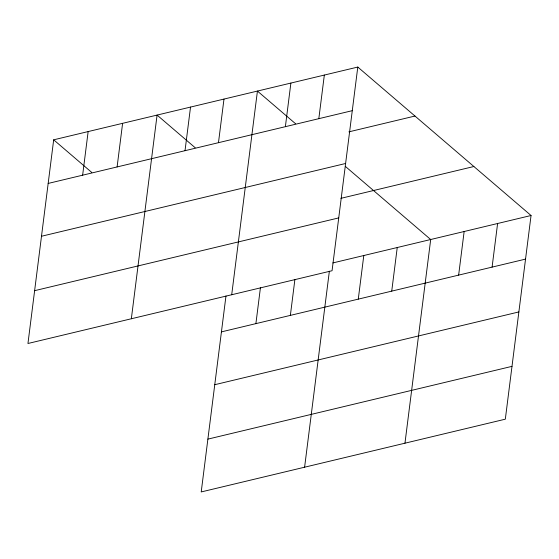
<?xml version="1.0" encoding="UTF-8"?>
<svg xmlns="http://www.w3.org/2000/svg" width="559" height="559" viewBox="0 0 559 559"><rect width="100%" height="100%" fill="white"/><g stroke="black" fill="none" stroke-linecap="round" stroke-linejoin="round"><path stroke-width="0.84" d="M53.678 139.82L27.95 343.499L332.06 270.731L357.788 67.059L53.678 139.82L91.795 172.479M82.634 175.184L88.147 131.575M117.104 166.938L122.61 123.329M131.344 318.756L157.079 115.084L195.196 147.744M185.022 150.685L190.528 107.076M218.471 142.685L223.984 99.076M225.969 295.97L201.212 491.941L505.322 419.18L531.05 215.501L357.788 67.059M231.706 294.74L257.433 91.068L295.55 123.728M255.896 323.633L260.431 287.717M285.376 126.676L290.883 83.067M290.366 315.388L294.9 279.472M318.826 118.669L324.339 75.06M304.606 467.205L329.363 271.227M358.277 299.135L363.79 255.526M391.733 291.127L397.239 247.518M404.961 443.189L430.696 239.518L345.371 166.414M458.639 275.119L464.145 231.51M492.088 267.118L497.601 223.509M48.172 183.436L352.282 110.668M348.9 131.854L414.967 116.041M41.499 236.254L345.609 163.487M340.899 198.333L473.871 166.519M34.623 290.673L338.733 217.905M332.85 262.933L531.05 215.501M221.434 331.878L525.544 259.11M214.761 384.704L518.871 311.936M207.885 439.122L511.995 366.355"/></g></svg>
